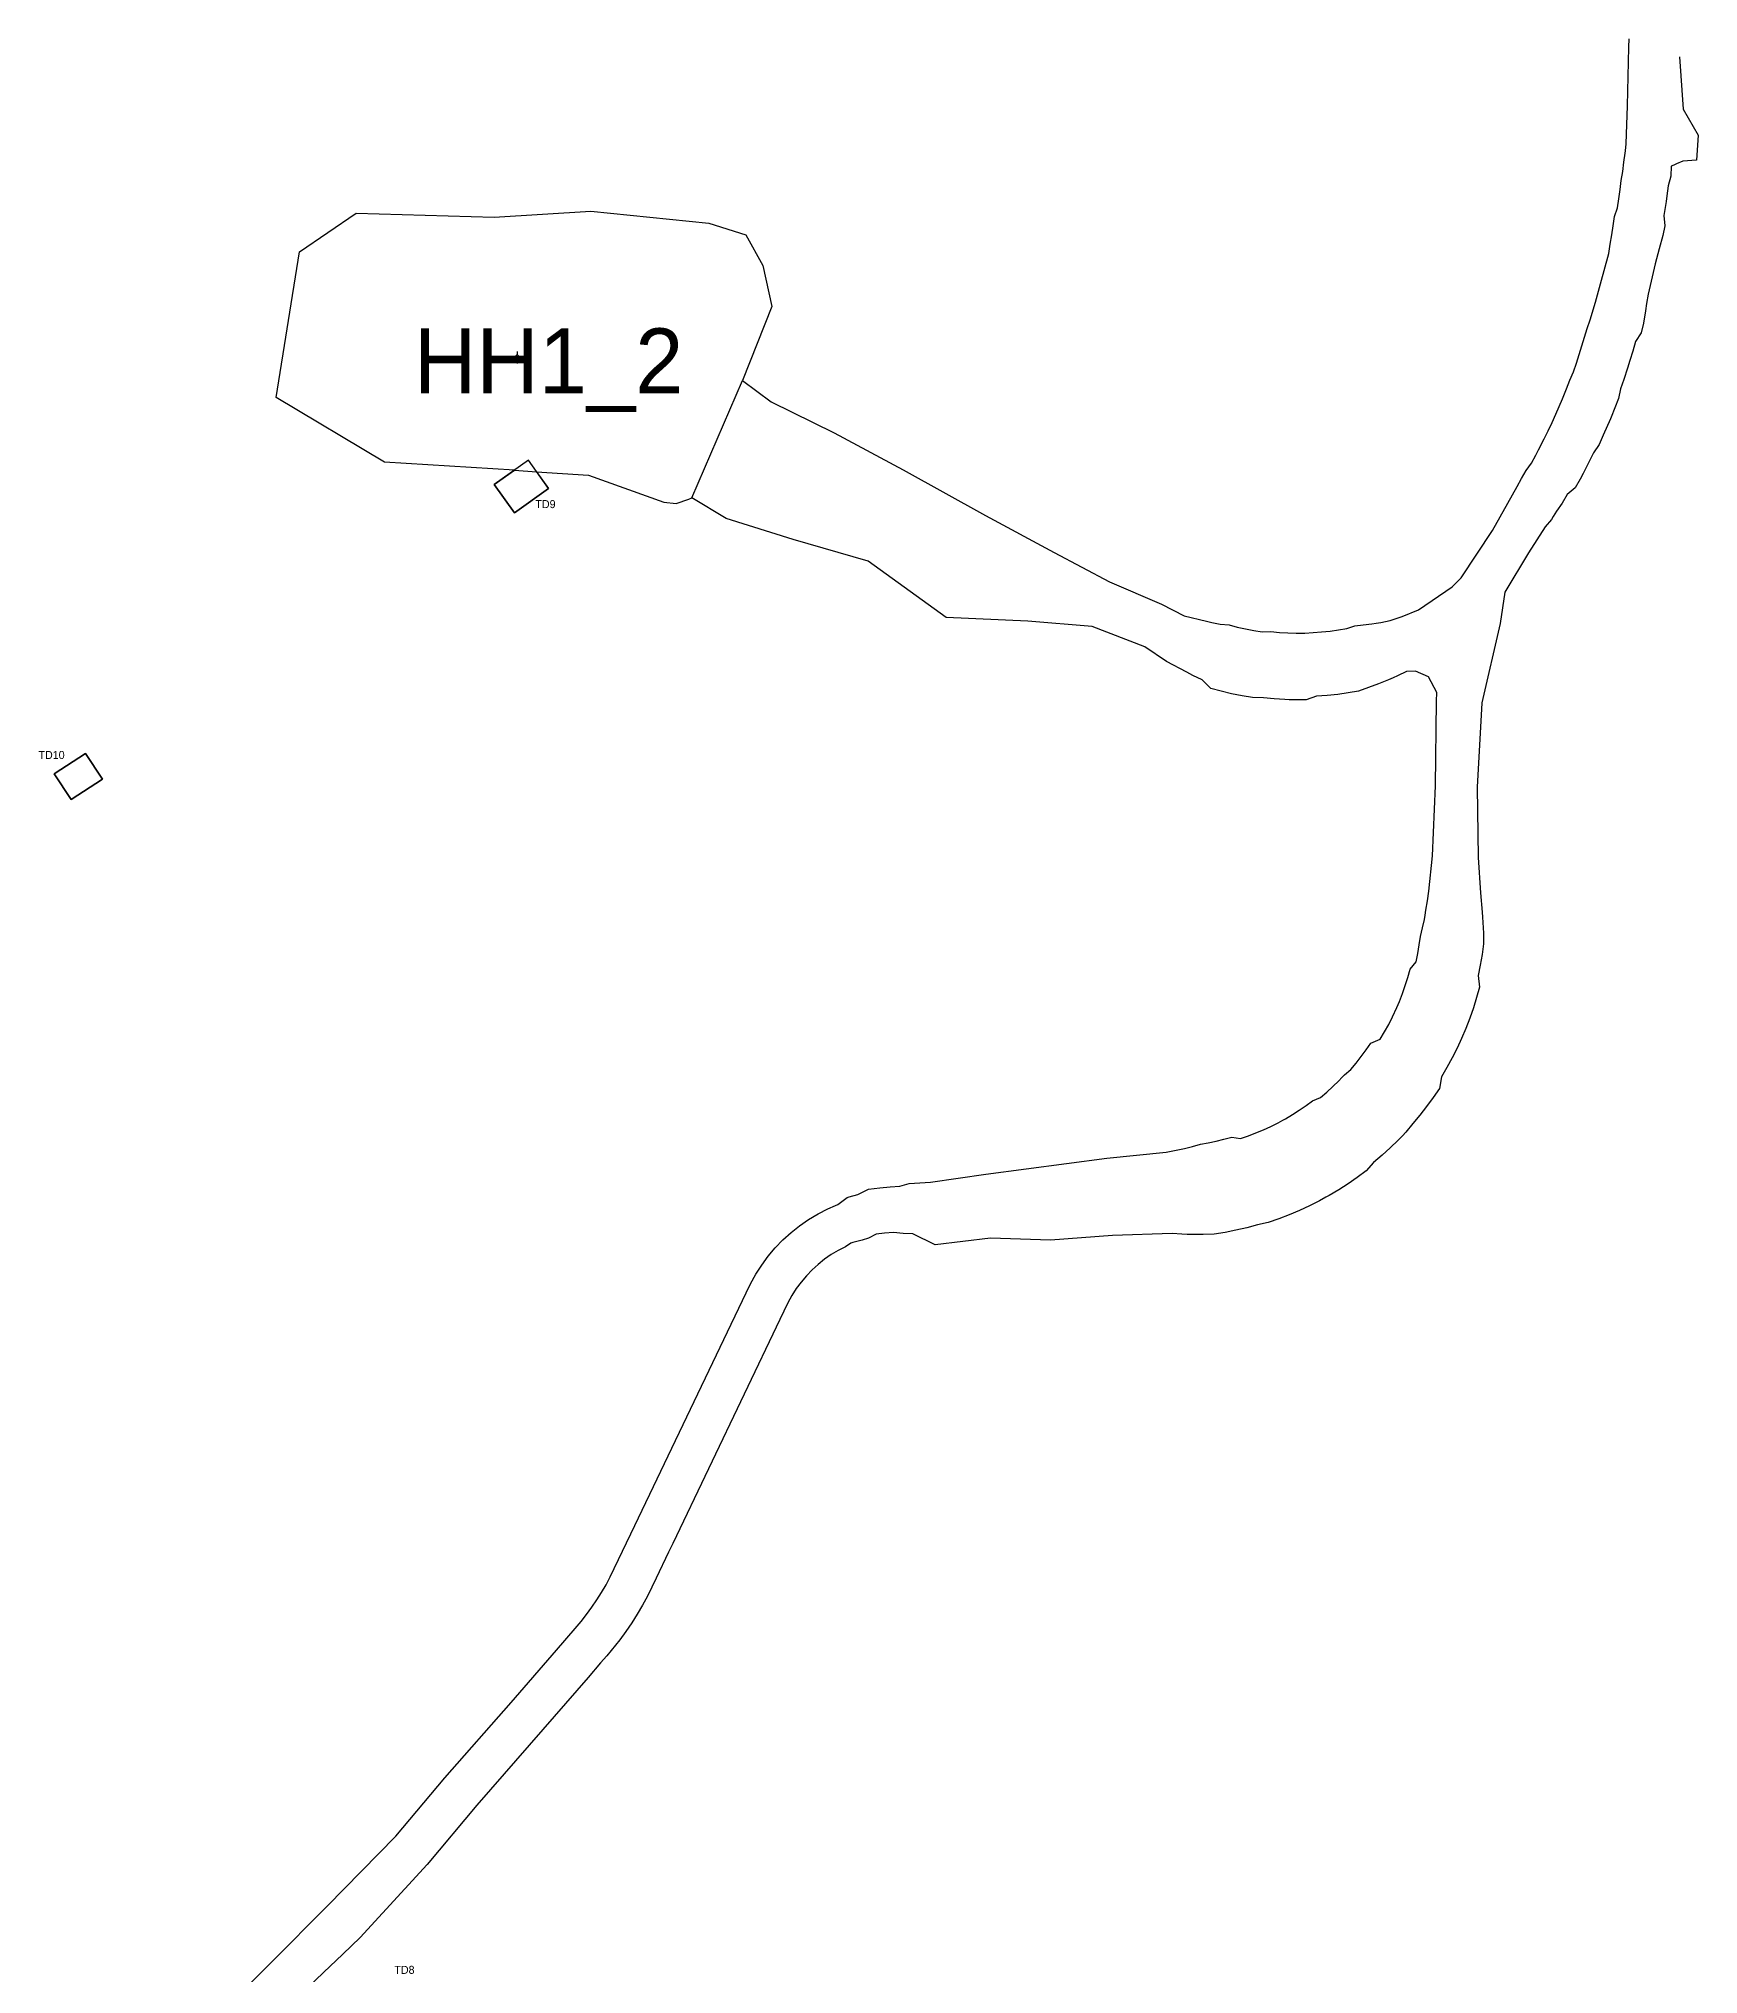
# Model space of a CAD drawing. Extents: x 547407 to 548477, y 1840763 to 1842017.
# Drawn here: x 548131.7 to 548477.4, y 1841165.3 to 1841568.5 of the extents above; entities that cross this region are included whole.
import ezdxf

# ---------------------------------------------------------------- set-up
doc = ezdxf.new("R2010")
doc.units = 0
for name, color, linetype in [('Level 1', 7, 'Continuous'), ('Level 11', 7, 'Continuous'), ('Level 28', 7, 'Continuous'), ('Level 30', 7, 'Continuous')]:
    doc.layers.add(name, color=color, linetype=linetype)

# ---------------------------------------------------------------- blocks, each defined once
blk = doc.blocks.new('CENTRD')
at = {"layer": 'Level 11'}
for p, q in [((0, 62), (-63, 0)), ((0, 125), (0, 62)), ((62, 0), (0, 62)), ((-63, 0), (-125, 0)), ((-63, 0), (0, -63)), ((0, -63), (62, 0)), ((0, -63), (0, -125)), ((125, 0), (62, 0))]:
    blk.add_line(p, q, dxfattribs=at)
blk.add_circle((0, 0), 15, dxfattribs=at)

msp = doc.modelspace()

# ---------------------------------------------------------------- linework, layer by layer
at = {"layer": 'Level 1'}
for p, q in [((548233.68, 1841480.68), (548226.58, 1841475.64)), ((548237.85, 1841474.81), (548233.68, 1841480.68)), ((548226.58, 1841475.64), (548230.75, 1841469.77)), ((548230.75, 1841469.77), (548237.85, 1841474.81)), ((548134.89, 1841415.36), (548141.41, 1841419.63)), ((548141.41, 1841419.63), (548144.92, 1841414.27)), ((548138.39, 1841410), (548134.89, 1841415.36)), ((548144.92, 1841414.27), (548138.39, 1841410))]:
    msp.add_line(p, q, dxfattribs=at)
msp.add_lwpolyline([(548138.39, 1841410), (548144.92, 1841414.27), (548141.41, 1841419.63)], dxfattribs=at)
at = {"layer": 'Level 30'}
for p, q in [((548267.74, 1841472.86), (548278.27, 1841497.3)), ((548230.76, 1841478.6), (548235.36, 1841478.31))]:
    msp.add_line(p, q, dxfattribs=at)
for points in [[(548278.27, 1841497.3), (548284.23, 1841492.84), (548297.41, 1841486.41), (548311.77, 1841478.69), (548328.91, 1841469.16), (548343.2, 1841461.48), (548354.73, 1841455.4), (548365.54, 1841450.71), (548370.3, 1841448.31), (548374.91, 1841447.17), (548376.05, 1841446.92), (548377.82, 1841446.57), (548379.64, 1841446.42), (548381.35, 1841445.96), (548383.08, 1841445.56), (548384.82, 1841445.21), (548386.57, 1841444.93), (548388.37, 1841445.01), (548390.12, 1841444.84), (548391.88, 1841444.73), (548393.65, 1841444.68), (548395.41, 1841444.68), (548397.17, 1841444.81), (548398.93, 1841444.94), (548400.68, 1841445.12), (548402.43, 1841445.36), (548404.16, 1841445.66), (548405.84, 1841446.21), (548407.61, 1841446.38), (548409.38, 1841446.62), (548410.27, 1841446.75), (548411.26, 1841446.93), (548413.24, 1841447.29), (548415.74, 1841448.12), (548419.13, 1841449.55), (548426.09, 1841454.31), (548427.97, 1841456.19), (548434.55, 1841466.08), (548437.75, 1841471.78), (548439.68, 1841475.22), (548440.58, 1841476.9), (548441.54, 1841478.54), (548442.62, 1841480.11), (548443.54, 1841481.77), (548444.13, 1841482.86), (548445.31, 1841485.14), (548446.15, 1841486.85), (548446.93, 1841488.59), (548447.72, 1841490.32), (548449.08, 1841493.47), (548449.93, 1841495.57), (548450.61, 1841497.35), (548451.37, 1841499.1), (548452, 1841500.89), (548452.6, 1841502.7), (548453.17, 1841504.52), (548453.72, 1841506.34), (548454.23, 1841508.17), (548454.89, 1841509.97), (548455.95, 1841513.64), (548457.03, 1841517.47), (548458.76, 1841523.74), (548459.07, 1841525.72), (548459.38, 1841527.66), (548459.65, 1841529.55), (548459.97, 1841531.44), (548460.55, 1841533.27), (548460.85, 1841535.16), (548461.11, 1841537.06), (548461.35, 1841538.96), (548461.65, 1841540.85), (548461.88, 1841542.75), (548462.14, 1841544.65), (548462.2, 1841545.13), (548462.38, 1841546.62), (548462.42, 1841548.62), (548462.63, 1841554.52), (548462.9, 1841566.75), (548463.03, 1841568.5)], [(548473.51, 1841564.73), (548474.25, 1841553.79), (548477.4, 1841548.42), (548476.99, 1841543.18), (548474.16, 1841542.96), (548472.83, 1841542.45), (548472.27, 1841542.13), (548471.78, 1841541.93), (548471.65, 1841539.86), (548471.09, 1841537.84), (548470.84, 1841535.78), (548470.68, 1841534.61), (548470.23, 1841531.69), (548470.45, 1841529.55), (548470.02, 1841527.51), (548469.28, 1841524.72), (548468.41, 1841521.61), (548466.94, 1841515.29), (548466.63, 1841513.31), (548466.39, 1841511.83), (548465.95, 1841509.27), (548465.5, 1841507.24), (548464.32, 1841505.42), (548463.76, 1841503.43), (548463.17, 1841501.45), (548462.67, 1841499.85), (548461.9, 1841497.52), (548461.22, 1841495.57), (548460.75, 1841493.54), (548460, 1841491.61), (548459.23, 1841489.7), (548459.08, 1841489.32), (548457.6, 1841485.89), (548456.74, 1841484.01), (548455.59, 1841482.27), (548454.67, 1841480.42), (548453.39, 1841477.95), (548452.76, 1841476.77), (548451.76, 1841474.96), (548450.09, 1841473.54), (548449.04, 1841471.79), (548447.86, 1841470.1), (548447.15, 1841469), (548446.83, 1841468.35), (548445.5, 1841466.82), (548442.01, 1841461.42), (548437.08, 1841453.22), (548436.09, 1841446.66), (548432.32, 1841430.16), (548431.32, 1841412.59), (548431.57, 1841397.96), (548432, 1841390.56), (548432.36, 1841386.54), (548432.45, 1841385.54), (548432.52, 1841384.42), (548432.62, 1841382.19), (548432.64, 1841379.95), (548432.34, 1841377.73), (548431.96, 1841375.53), (548431.51, 1841373.34), (548431.82, 1841370.95), (548431.22, 1841368.77), (548430.54, 1841366.61), (548429.8, 1841364.47), (548428.98, 1841362.36), (548428.1, 1841360.28), (548427.14, 1841358.23), (548426.12, 1841356.21), (548425.03, 1841354.22), (548423.87, 1841352.28), (548423.48, 1841349.82), (548422.18, 1841347.93), (548420.81, 1841346.08), (548419.39, 1841344.28), (548417.91, 1841342.53), (548416.47, 1841340.72), (548415.75, 1841339.96), (548414.87, 1841339.07), (548413.22, 1841337.47), (548411.51, 1841335.93), (548409.76, 1841334.44), (548408.21, 1841332.67), (548406.35, 1841331.3), (548404.44, 1841329.99), (548402.49, 1841328.74), (548400.5, 1841327.56), (548399.83, 1841327.18), (548398.47, 1841326.44), (548396.4, 1841325.4), (548394.3, 1841324.42), (548392.17, 1841323.52), (548390.01, 1841322.68), (548387.82, 1841321.92), (548385.54, 1841321.46), (548383.32, 1841320.84), (548381.07, 1841320.31), (548378.81, 1841319.84), (548376.53, 1841319.48), (548374.22, 1841319.41), (548371.91, 1841319.43), (548370.95, 1841319.46), (548369.78, 1841319.52), (548367.76, 1841319.63), (548355.34, 1841319.24), (548342.47, 1841318.25), (548329.93, 1841318.69), (548318.41, 1841317.26), (548313.77, 1841319.55), (548311.75, 1841319.66), (548309.73, 1841319.86), (548307.87, 1841319.72), (548306.14, 1841319.48), (548304.55, 1841318.65), (548303.2, 1841318.28), (548302.9, 1841318.19), (548301.24, 1841317.76), (548300.88, 1841317.61), (548299.75, 1841316.88), (548298.23, 1841316.1), (548296.77, 1841315.23), (548295.36, 1841314.26), (548294.03, 1841313.2), (548292.77, 1841312.05), (548291.59, 1841310.83), (548290.49, 1841309.52), (548289.48, 1841308.15), (548288.57, 1841306.71), (548287.75, 1841305.21), (548286.92, 1841303.49), (548286.06, 1841301.69), (548263.74, 1841255.04), (548262.87, 1841253.24), (548260.28, 1841247.83), (548258.46, 1841244.1), (548257.44, 1841242.21), (548256.35, 1841240.36), (548255.21, 1841238.54), (548254, 1841236.77), (548252.74, 1841235.03), (548250.04, 1841231.69), (548248.73, 1841230.18), (548246.11, 1841227.15), (548236.7, 1841216.29), (548222.91, 1841200.55), (548212.57, 1841188.21), (548198.6, 1841172.97), (548195, 1841169.52), (548191, 1841165.68), (548186.14, 1841161.03)], [(548230.76, 1841478.6), (548203.73, 1841480.33), (548181.15, 1841493.78), (548185.97, 1841524.1), (548197.83, 1841532.13), (548226.57, 1841531.31), (548246.66, 1841532.57), (548271.25, 1841530.1), (548278.98, 1841527.63), (548282.55, 1841521.23), (548284.4, 1841512.69), (548278.27, 1841497.3)], [(548235.36, 1841478.31), (548237.85, 1841474.81), (548230.75, 1841469.77), (548226.58, 1841475.64), (548230.76, 1841478.6)], [(548235.36, 1841478.31), (548246.19, 1841477.62), (548261.9, 1841471.93), (548264.49, 1841471.66), (548267.09, 1841472.62), (548267.74, 1841472.86)], [(548168.59, 1841156.21), (548191.76, 1841179.55), (548206.08, 1841194.13), (548216.29, 1841206.28), (548230.11, 1841221.98), (548239.53, 1841232.85), (548243.45, 1841237.39), (548244.64, 1841238.81), (548245.79, 1841240.27), (548246.88, 1841241.78), (548247.92, 1841243.31), (548248.91, 1841244.88), (548249.85, 1841246.49), (548250.74, 1841248.12), (548255.88, 1841258.8), (548279.07, 1841307.25), (548279.97, 1841309.13), (548281.07, 1841311.13), (548282.29, 1841313.06), (548283.64, 1841314.9), (548285.12, 1841316.65), (548286.7, 1841318.3), (548288.39, 1841319.83), (548290.18, 1841321.26), (548292.06, 1841322.55), (548294.02, 1841323.73), (548296.06, 1841324.76), (548297.68, 1841325.48), (548298.16, 1841325.67), (548300.09, 1841327.15), (548300.49, 1841327.27), (548302.34, 1841327.78), (548304.52, 1841328.84), (548306.88, 1841329.17), (548309.06, 1841329.35), (548311.05, 1841329.49), (548313.02, 1841330.02), (548317.48, 1841330.33), (548328.98, 1841331.99), (548354.19, 1841335.32), (548366.56, 1841336.55), (548369.68, 1841337.17), (548370.38, 1841337.33), (548372.03, 1841337.75), (548373.66, 1841338.23), (548375.31, 1841338.53), (548376.95, 1841338.86), (548378.58, 1841339.25), (548380.2, 1841339.7), (548382.06, 1841339.4), (548383.67, 1841339.96), (548385.25, 1841340.57), (548386.82, 1841341.24), (548388.36, 1841341.95), (548389.88, 1841342.72), (548390.88, 1841343.26), (548391.37, 1841343.54), (548392.84, 1841344.41), (548394.27, 1841345.33), (548395.68, 1841346.29), (548397.05, 1841347.3), (548398.69, 1841347.98), (548400, 1841349.09), (548401.28, 1841350.24), (548402.52, 1841351.43), (548403.17, 1841352.1), (548403.71, 1841352.67), (548405.01, 1841353.82), (548406.12, 1841355.13), (548407.19, 1841356.49), (548408.22, 1841357.87), (548409.19, 1841359.3), (548411.15, 1841360.11), (548412.05, 1841361.63), (548412.9, 1841363.18), (548413.7, 1841364.76), (548414.61, 1841366.73), (548415.14, 1841367.98), (548415.77, 1841369.63), (548416.36, 1841371.29), (548416.88, 1841372.98), (548417.35, 1841374.68), (548418.62, 1841376.21), (548418.98, 1841377.97), (548419.28, 1841379.73), (548419.52, 1841381.51), (548419.95, 1841383.28), (548420.33, 1841385.06), (548420.49, 1841385.96), (548420.65, 1841386.96), (548420.97, 1841388.95), (548421.29, 1841390.94), (548422.01, 1841398.3), (548422.65, 1841412.9), (548422.86, 1841430.5), (548422.92, 1841432.3), (548421.17, 1841435.55), (548418.47, 1841436.73), (548416.58, 1841436.66), (548414.75, 1841435.82), (548413.83, 1841435.4), (548412.83, 1841434.96), (548410.79, 1841434.14), (548406.64, 1841432.61), (548404.46, 1841432.23), (548402.28, 1841431.93), (548400.09, 1841431.7), (548397.89, 1841431.55), (548395.7, 1841430.77), (548393.47, 1841430.76), (548392.2, 1841430.79), (548391.24, 1841430.83), (548389.02, 1841430.97), (548386.8, 1841431.18), (548384.56, 1841431.26), (548382.36, 1841431.62), (548380.17, 1841432.06), (548377.99, 1841432.57), (548375.83, 1841433.15), (548374.06, 1841434.95), (548372.07, 1841435.89), (548370.82, 1841436.53), (548366.63, 1841438.77), (548362.12, 1841441.81), (548351.15, 1841446.1), (548337.71, 1841447.21), (548320.74, 1841447.95), (548304.46, 1841459.7), (548288.85, 1841464.18), (548274.89, 1841468.55), (548267.74, 1841472.86)], [(548144.92, 1841414.27), (548141.41, 1841419.63), (548134.89, 1841415.36), (548138.39, 1841410), (548144.92, 1841414.27)]]:
    msp.add_lwpolyline(points, dxfattribs=at)

# ---------------------------------------------------------------- block references
at = {"layer": 'Level 11', "xscale": 0.010000000000000002, "yscale": 0.010000000000000002}
msp.add_blockref('CENTRD', (548231.33, 1841502.12), dxfattribs=at)

# ---------------------------------------------------------------- texts
at = {"layer": 'Level 28'}
for s, height, p in [('HH1_2', 13.493, (548209.8, 1841494.66)), ('TD9', 1.667, (548235.13, 1841470.73)), ('TD10', 1.667, (548131.61, 1841418.47))]:
    msp.add_text(s, height=height, dxfattribs=at).set_placement(p)
at = {"layer": 'Level 30'}
msp.add_text('TD8', height=1.667, dxfattribs=at).set_placement((548205.75, 1841165.43))

doc.saveas('drawing.dxf')
